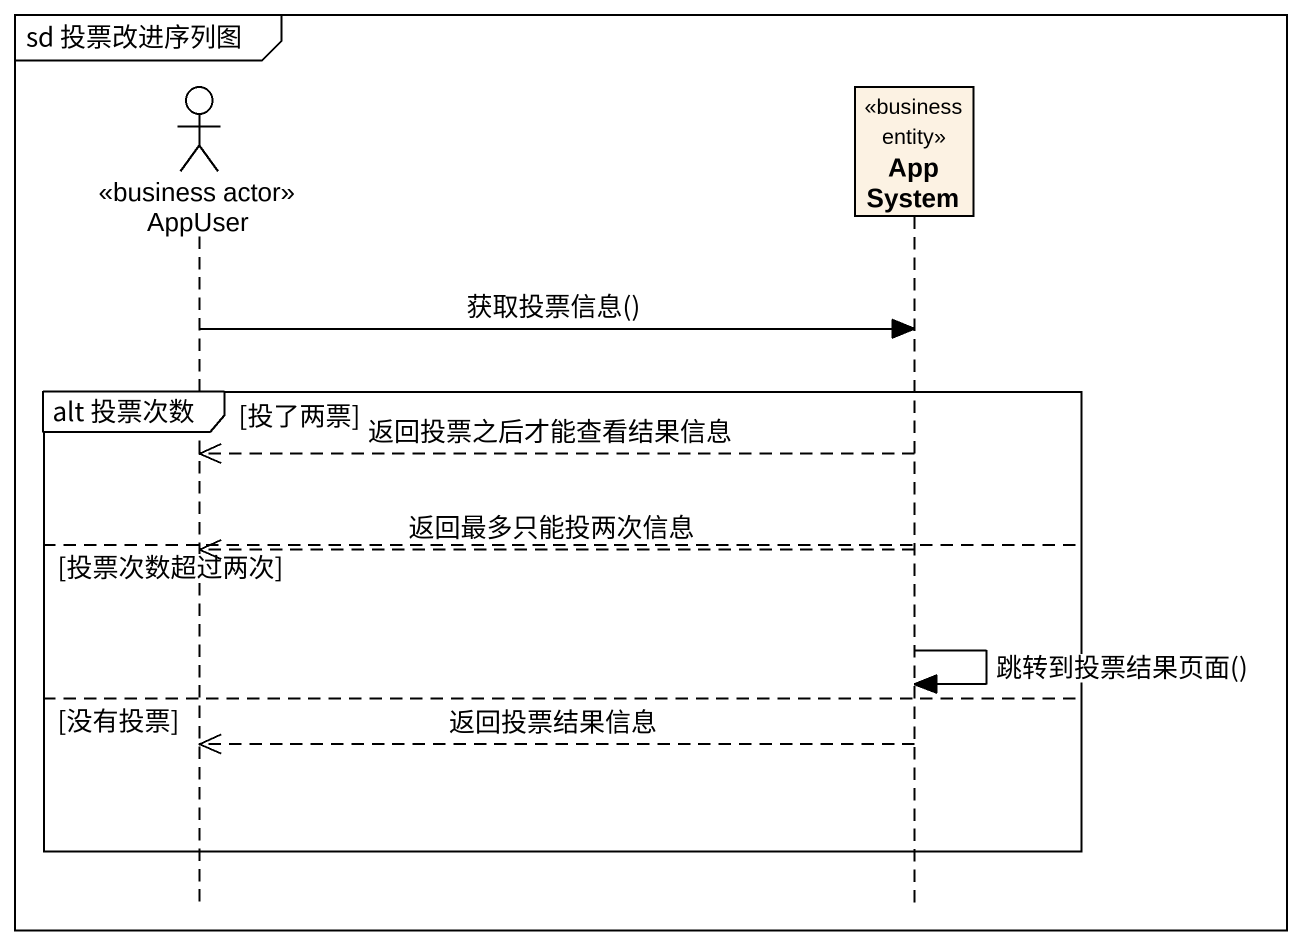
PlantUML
@startuml
mainframe sd 投票改进序列图
hide footbox
actor AppUser <<business actor>>
participant AppSystem <<business entity>>

AppUser -> AppSystem : 获取投票信息()
group alt 投票次数 [投了两票]
  AppSystem -->> AppUser : 返回投票之后才能查看结果信息
else 投票次数超过两次
  AppSystem -->> AppUser : 返回最多只能投两次信息
  AppSystem -> AppSystem : 跳转到投票结果页面()
else 没有投票
  AppSystem -->> AppUser : 返回投票结果信息
end
@enduml
